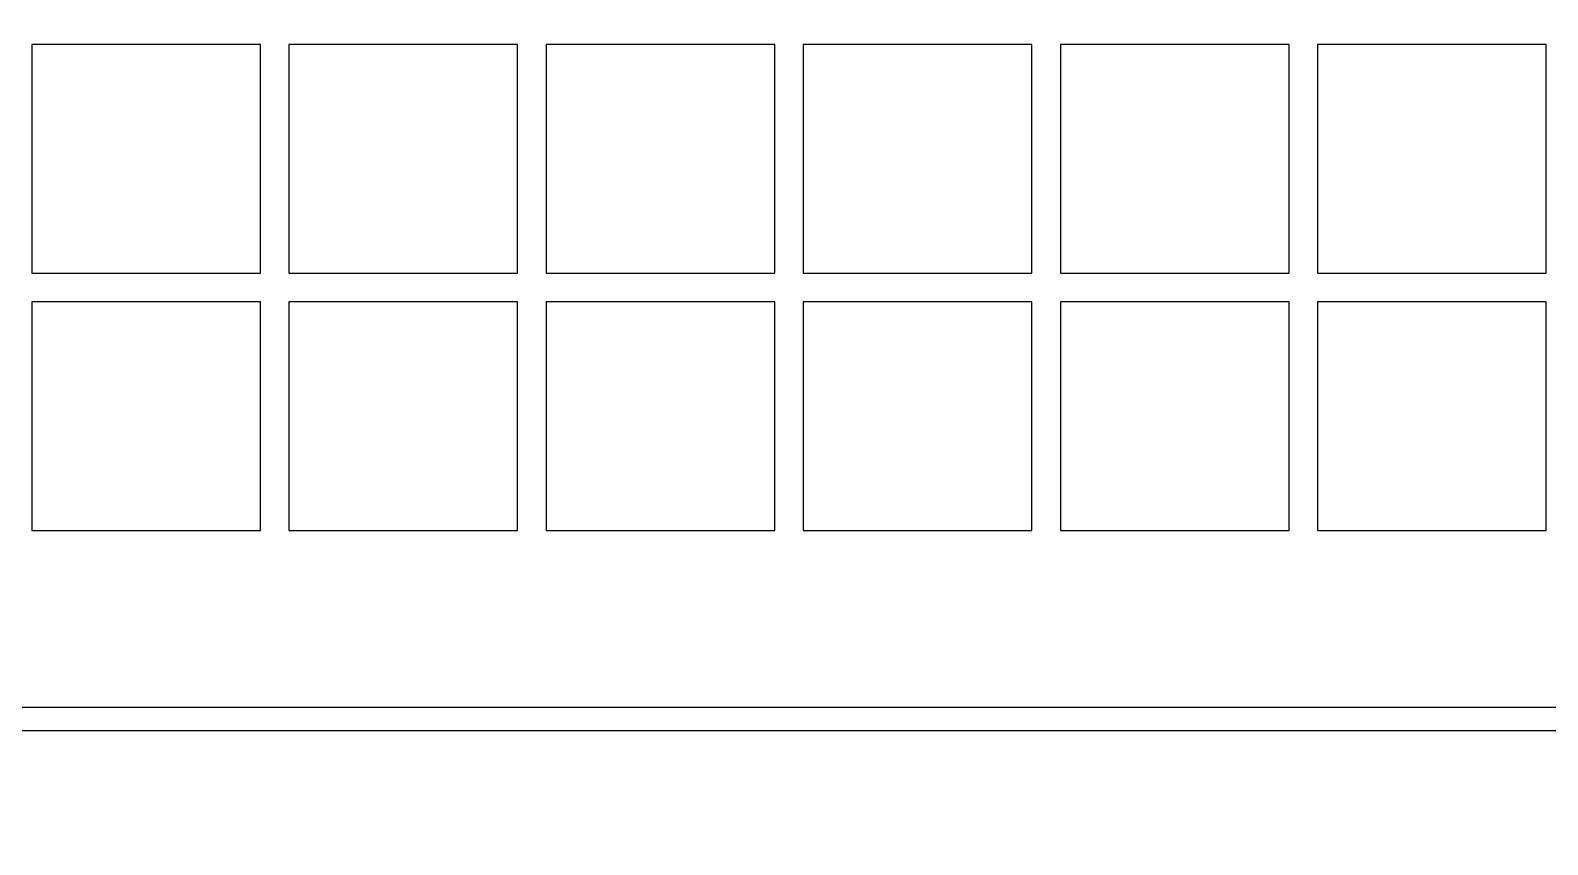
# Model space of a CAD drawing. Extents: x 59521 to 184406, y -1257 to 56672.
# Drawn here: x 70787.5 to 71053, y 17834.2 to 17976.7 of the extents above; entities that cross this region are included whole.
import ezdxf

# ---------------------------------------------------------------- set-up
doc = ezdxf.new("R2010")
doc.units = 0
doc.header["$MEASUREMENT"] = 0
doc.layers.get('0').update_dxf_attribs({"linetype": 'CONTINUOUS'})
doc.layers.add('THICK', color=7, linetype='CONTINUOUS', lineweight=0)

# ---------------------------------------------------------------- blocks, each defined once
blk = doc.blocks.new('sfsafsf')
at = {"color": 87}
blk.add_line((49935.25, -19915.5), (46935.25, -19915.5), dxfattribs=at)
for points in [[(46935.25, -19919.5), (49935.25, -19919.5), (49935.25, -19719.5), (46935.25, -19719.5)], [(49387.75, -19839.5), (49427.75, -19839.5), (49427.75, -19799.5), (49387.75, -19799.5)], [(49432.75, -19839.5), (49472.75, -19839.5), (49472.75, -19799.5), (49432.75, -19799.5)], [(49477.75, -19839.5), (49517.75, -19839.5), (49517.75, -19799.5), (49477.75, -19799.5)], [(49522.75, -19839.5), (49562.75, -19839.5), (49562.75, -19799.5), (49522.75, -19799.5)], [(49567.75, -19839.5), (49607.75, -19839.5), (49607.75, -19799.5), (49567.75, -19799.5)], [(49612.75, -19839.5), (49652.75, -19839.5), (49652.75, -19799.5), (49612.75, -19799.5)], [(49387.75, -19884.5), (49427.75, -19884.5), (49427.75, -19844.5), (49387.75, -19844.5)], [(49432.75, -19884.5), (49472.75, -19884.5), (49472.75, -19844.5), (49432.75, -19844.5)], [(49477.75, -19884.5), (49517.75, -19884.5), (49517.75, -19844.5), (49477.75, -19844.5)], [(49522.75, -19884.5), (49562.75, -19884.5), (49562.75, -19844.5), (49522.75, -19844.5)], [(49567.75, -19884.5), (49607.75, -19884.5), (49607.75, -19844.5), (49567.75, -19844.5)], [(49612.75, -19884.5), (49652.75, -19884.5), (49652.75, -19844.5), (49612.75, -19844.5)]]:
    blk.add_lwpolyline(points, close=True, dxfattribs=at)

msp = doc.modelspace()

# ---------------------------------------------------------------- linework, layer by layer
at = {"layer": 'THICK', "lineweight": -3}
msp.add_lwpolyline([(77414.239, 17854.172), (77414.239, 17709.172), (77390.239, 17709.172), (77390.239, 17604.172), (65554.239, 17604.172), (65554.239, 17709.172), (65530.239, 17709.172), (65530.239, 17854.172)], close=True, dxfattribs=at)

# ---------------------------------------------------------------- block references
at = {"color": 0}
msp.add_blockref('sfsafsf', (21399.992, 37773.67), dxfattribs=at)

doc.saveas('drawing.dxf')
